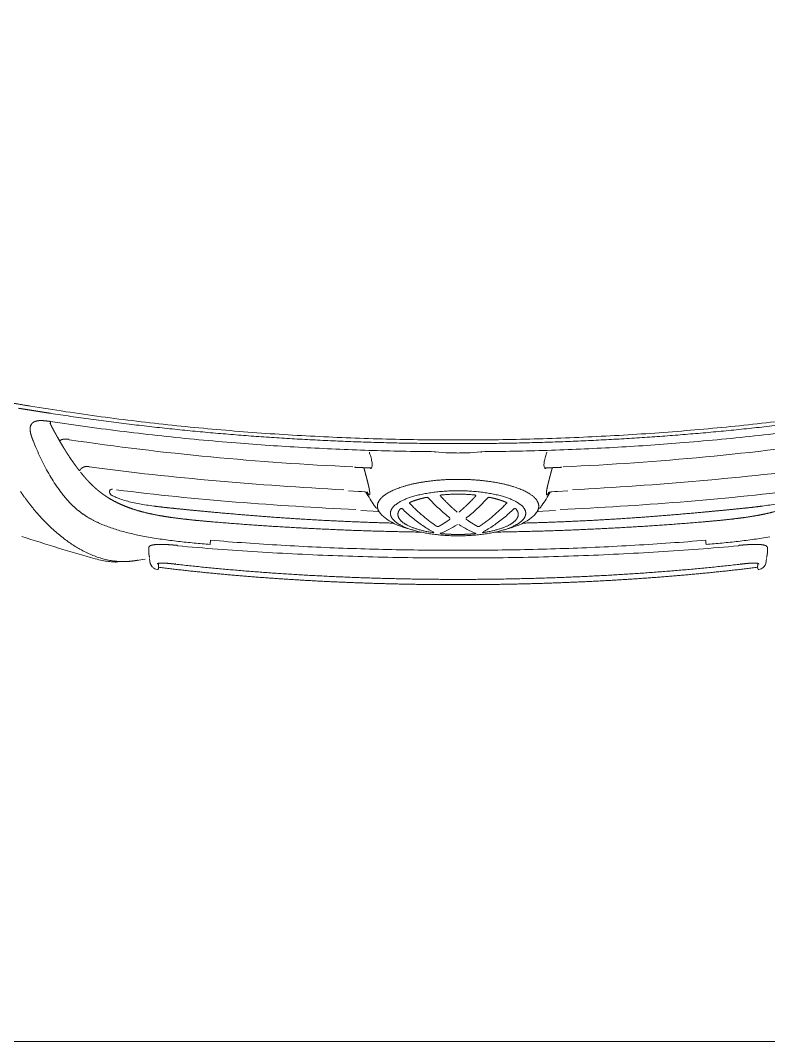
# Model space of a CAD drawing. Extents: x -2012 to 34975, y -1043 to 8321.
# Drawn here: x 32656.5 to 32721.6, y 1407 to 1495.9 of the extents above; entities that cross this region are included whole.
import ezdxf
from ezdxf.xclip import XClip

# ---------------------------------------------------------------- set-up
doc = ezdxf.new("R2010")
doc.units = 0
doc.header["$LTSCALE"] = 25
doc.header["$XCLIPFRAME"] = 0
doc.header["$PDMODE"] = 1
doc.layers.get('0').update_dxf_attribs({"color": 9, "lineweight": 9})
doc.layers.add('04', color=9, linetype='Continuous', lineweight=9)
doc.layers.add('06D', color=9, linetype='Continuous', lineweight=9)

# ---------------------------------------------------------------- blocks, each defined once
blk = doc.blocks.new('p-araba-polo')
at = {"extrusion": (0, 0, -1)}
for p, q in [((0.01422, 0.26091), (0.01391, 0.26097)), ((0.01508, 0.26079), (0.01402, 0.26094)), ((0.01503, 0.26079), (0.01425, 0.2609)), ((0.01831, 0.26121), (0.0184, 0.2612)), ((0.08109, 0.08663), (0.08157, 0.09555)), ((0.06387, 0.07388), (0.06438, 0.08476)), ((0.0636, 0.06899), (0.06387, 0.07386)), ((0.06854, 0.07272), (0.06886, 0.07295)), ((0.1157, 0.01978), (0.11462, 0.01066))]:
    blk.add_line(p, q, dxfattribs=at)
for p, q in [((0.1157, -0.01977), (0.11462, -0.01066)), ((0.0636, -0.06898), (0.06387, -0.07386)), ((0.06387, -0.07388), (0.06438, -0.08475)), ((0.06854, -0.07272), (0.06886, -0.07295)), ((0.08109, -0.08663), (0.08157, -0.09555)), ((0.01422, -0.2609), (0.01391, -0.26097)), ((0.01508, -0.26079), (0.01402, -0.26094)), ((0.01503, -0.26079), (0.01425, -0.2609)), ((0.01831, -0.26121), (0.0184, -0.2612)), ((0.02002, -0.30334), (0.02013, -0.30423))]:
    blk.add_line(p, q)
at = {"flags": 128}
for points in [[(0.08077, 0.08163), (0.08096, 0.08412), (0.08109, 0.08662)], [(0.08077, -0.08162), (0.08096, -0.08412), (0.08109, -0.08662)]]:
    blk.add_lwpolyline(points, dxfattribs=at)
for points, degree, knots in [([(0.15535, 0.37241), (0.15371, 0.36215), (0.15042, 0.34164), (0.14607, 0.31078), (0.14215, 0.27986), (0.13867, 0.24889), (0.13562, 0.21788), (0.133, 0.18682), (0.13079, 0.15573), (0.12899, 0.12462), (0.1276, 0.09348), (0.12662, 0.06233), (0.126, 0.03117), (0.12593, 0.01039), (0.12589, 0)], 3, [0, 0, 0, 0, 0.083333, 0.166666, 0.25, 0.333333, 0.416666, 0.5, 0.583333, 0.666666, 0.75, 0.833333, 0.916667, 1, 1, 1, 1]), ([(0.14194, 0.35489), (0.14038, 0.34415), (0.13726, 0.32267), (0.1331, 0.29037), (0.12936, 0.25802), (0.12604, 0.22562), (0.12422, 0.20399), (0.12331, 0.19317)], 3, [0, 0, 0, 0, 0.2, 0.4, 0.6, 0.8, 1, 1, 1, 1]), ([(0.06837, 0.265), (0.06866, 0.26712), (0.06923, 0.27135), (0.07026, 0.27751), (0.07147, 0.28345), (0.07291, 0.28912), (0.07443, 0.29383), (0.07594, 0.29774), (0.07691, 0.29983), (0.07741, 0.30088)], 3, [0, 0, 0, 0, 0.158147, 0.316114, 0.473938, 0.631662, 0.789307, 0.893445, 1, 1, 1, 1]), ([(0.01309, 0.2618), (0.0133, 0.26283), (0.01419, 0.26501), (0.01736, 0.26792), (0.01902, 0.26832), (0.02261, 0.26858)], 3, [0, 0, 0, 0, 0.07302, 0.262364, 1, 1, 1, 1]), ([(0.01999, 0.26657), (0.01999, 0.26657), (0.01999, 0.26657), (0.01999, 0.26657), (0.01999, 0.26657), (0.01999, 0.26657), (0.01999, 0.26657), (0.01999, 0.26657), (0.01999, 0.26657), (0.01999, 0.26657), (0.01999, 0.26657)], 5, [0, 0, 0, 0, 0, 0, 1, 1, 1, 1, 1, 1, 1, 1, 1, 1, 1]), ([(0.01999, 0.26657), (0.01999, 0.26657), (0.01999, 0.26657), (0.01999, 0.26657), (0.01999, 0.26657), (0.01999, 0.26657), (0.01999, 0.26657), (0.01999, 0.26657), (0.01999, 0.26657), (0.01999, 0.26657), (0.01999, 0.26657)], 5, [0, 0, 0, 0, 0, 0, 1, 1, 1, 1, 1, 1, 1, 1, 1, 1, 1]), ([(0.0239, 0.26865), (0.02396, 0.26867), (0.02449, 0.26882), (0.02513, 0.26895), (0.0257, 0.26906)], 3, [0, 0, 0, 0, 0.111026, 1, 1, 1, 1]), ([(0.02465, 0.26849), (0.02465, 0.26849), (0.02465, 0.26849), (0.02465, 0.26849), (0.02465, 0.26849), (0.02465, 0.26849), (0.02465, 0.26849)], 3, [0, 0, 0, 0, 1, 1, 1, 1, 1, 1, 1]), ([(0.03194, 0.26932), (0.03225, 0.26933), (0.03288, 0.26935), (0.03347, 0.26862), (0.03376, 0.26826)], 3, [0, 0, 0, 0, 0.496902, 1, 1, 1, 1]), ([(0.03376, 0.26826), (0.03391, 0.26794), (0.03421, 0.26731), (0.03457, 0.2658), (0.03484, 0.26392), (0.03493, 0.2624), (0.03497, 0.26164)], 3, [0, 0, 0, 0, 0.249651, 0.50002, 0.750356, 1, 1, 1, 1]), ([(0.03499, 0.21596), (0.03539, 0.22059), (0.03619, 0.22988), (0.03764, 0.24381), (0.03936, 0.25775), (0.04088, 0.26679), (0.04165, 0.27132)], 3, [0, 0, 0, 0, 0.247766, 0.497058, 0.747807, 1, 1, 1, 1]), ([(0.01398, 0.26096), (0.01399, 0.26095), (0.014, 0.26095), (0.01401, 0.26095), (0.01402, 0.26094)], 2, [0, 0, 0, 0.5, 0.5, 1, 1, 1]), ([(0.03497, 0.26164), (0.03499, 0.26094), (0.03504, 0.25955), (0.03502, 0.25729), (0.03495, 0.25499), (0.03487, 0.25343), (0.03483, 0.25265)], 3, [0, 0, 0, 0, 0.251327, 0.501735, 0.751271, 1, 1, 1, 1]), ([(0.02319, 0), (0.02323, 0.01165), (0.02332, 0.03494), (0.02397, 0.06987), (0.02503, 0.10479), (0.02653, 0.1397), (0.02847, 0.17458), (0.03081, 0.20944), (0.03275, 0.23265), (0.03372, 0.24425)], 3, [0, 0, 0, 0, 0.142868, 0.285725, 0.428582, 0.571438, 0.714291, 0.857142, 1, 1, 1, 1]), ([(0.03859, 0.21554), (0.03779, 0.20529), (0.03618, 0.1848), (0.03423, 0.15403), (0.03262, 0.12325), (0.03139, 0.09244), (0.03052, 0.06163), (0.02999, 0.03082), (0.02993, 0.01027), (0.0299, 0)], 3, [0, 0, 0, 0, 0.14291, 0.285803, 0.428665, 0.571538, 0.714372, 0.857182, 1, 1, 1, 1]), ([(0.12331, 0.19317), (0.12257, 0.18356), (0.1211, 0.16432), (0.11934, 0.13544), (0.11789, 0.10655), (0.11681, 0.07763), (0.11603, 0.04871), (0.11581, 0.02942), (0.1157, 0.01978)], 3, [0, 0, 0, 0, 0.166667, 0.333329, 0.499994, 0.666662, 0.833329, 1, 1, 1, 1]), ([(0.08058, 0.08018), (0.07851, 0.07902), (0.07436, 0.07671), (0.0707, 0.07421), (0.06887, 0.07296)], 3, [0, 0, 0, 0, 0.497743, 1, 1, 1, 1]), ([(0.08063, 0.07935), (0.08057, 0.07931), (0.08015, 0.07902), (0.07942, 0.07822), (0.08107, 0.08062), (0.08077, 0.08163)], 3, [0, 0, 0, 0, 0.049965, 0.344308, 1, 1, 1, 1]), ([(0.10149, 0.07539), (0.10181, 0.07523), (0.10246, 0.07491), (0.10383, 0.07473), (0.10544, 0.07479), (0.10723, 0.07505), (0.10848, 0.07533), (0.10911, 0.07548)], 3, [0, 0, 0, 0, 0.19954, 0.398751, 0.598409, 0.798825, 1, 1, 1, 1]), ([(0.10911, 0.07548), (0.10986, 0.07566), (0.11136, 0.07604), (0.11341, 0.07666), (0.11472, 0.07708), (0.11525, 0.07726)], 3, [0, 0, 0, 0, 0.371057, 0.742346, 1, 1, 1, 1]), ([(0.048, 0.04095), (0.05018, 0.04959), (0.05426, 0.05961), (0.05988, 0.06592), (0.06207, 0.06774)], 3, [0, 0, 0, 0, 0.724927, 1, 1, 1, 1]), ([(0.04593, 0.02173), (0.04675, 0.02323), (0.04839, 0.02623), (0.05128, 0.03074), (0.05448, 0.03526), (0.05803, 0.03978), (0.06189, 0.04429), (0.06473, 0.04729), (0.06616, 0.04879)], 3, [0, 0, 0, 0, 0.16668, 0.33334, 0.5, 0.66666, 0.83332, 1, 1, 1, 1]), ([(0.06616, 0.04935), (0.06615, 0.04925), (0.06612, 0.04905), (0.06604, 0.04878), (0.06594, 0.04855), (0.06586, 0.04845), (0.06582, 0.04841)], 3, [0, 0, 0, 0, 0.249941, 0.499809, 0.750049, 1, 1, 1, 1]), ([(0.0508, 0.01862), (0.05147, 0.01961), (0.0528, 0.02159), (0.0557, 0.02556), (0.05967, 0.03052), (0.06413, 0.03548), (0.06796, 0.03943), (0.06999, 0.0414), (0.07101, 0.04238)], 3, [0, 0, 0, 0, 0.125004, 0.250006, 0.499999, 0.749992, 0.874995, 1, 1, 1, 1]), ([(0.07101, 0.04238), (0.07105, 0.04241), (0.07112, 0.04247), (0.07123, 0.04248), (0.07133, 0.04241), (0.07139, 0.04232), (0.07141, 0.04227)], 3, [0, 0, 0, 0, 0.250044, 0.499974, 0.749882, 1, 1, 1, 1]), ([(0.07595, 0.02748), (0.07597, 0.02735), (0.076, 0.02709), (0.07595, 0.02665), (0.07583, 0.02626), (0.07571, 0.02611), (0.07565, 0.02604)], 3, [0, 0, 0, 0, 0.250006, 0.500022, 0.750005, 1, 1, 1, 1]), ([(0.04536, 0.02149), (0.04535, 0.02157), (0.04533, 0.02174), (0.04533, 0.02205), (0.04535, 0.02238), (0.04537, 0.02258), (0.04539, 0.02268)], 3, [0, 0, 0, 0, 0.252843, 0.501765, 0.750957, 1, 1, 1, 1]), ([(0.04557, 0.02131), (0.04555, 0.02128), (0.0455, 0.02121), (0.04544, 0.02122), (0.04539, 0.02131), (0.04537, 0.02143), (0.04536, 0.02149)], 3, [0, 0, 0, 0, 0.250438, 0.501916, 0.753209, 1, 1, 1, 1]), ([(0.07565, 0.02604), (0.07398, 0.02447), (0.07064, 0.02134), (0.06608, 0.01661), (0.06182, 0.01188), (0.05929, 0.00872), (0.05803, 0.00713)], 3, [0, 0, 0, 0, 0.25, 0.5, 0.750001, 1, 1, 1, 1]), ([(0.08008, 0.02338), (0.08008, 0.02338), (0.08008, 0.02338), (0.08008, 0.02338), (0.08008, 0.02338), (0.08008, 0.02338), (0.08008, 0.02338)], 3, [0, 0, 0, 0, 1, 1, 1, 1, 1, 1, 1]), ([(0.08008, 0.02338), (0.08008, 0.02338), (0.08008, 0.02338), (0.08008, 0.02338), (0.08008, 0.02338), (0.08008, 0.02338), (0.08008, 0.02338)], 3, [0, 0, 0, 0, 1, 1, 1, 1, 1, 1, 1]), ([(0.08022, 0.02243), (0.08022, 0.02243), (0.08022, 0.02243), (0.08022, 0.02243), (0.08022, 0.02243), (0.08022, 0.02243), (0.08022, 0.02243)], 3, [0, 0, 0, 0, 1, 1, 1, 1, 1, 1, 1]), ([(0.08034, 0.02153), (0.08034, 0.02153), (0.08034, 0.02153), (0.08034, 0.02153), (0.08034, 0.02153), (0.08034, 0.02153), (0.08034, 0.02153)], 3, [0, 0, 0, 0, 1, 1, 1, 1, 1, 1, 1]), ([(0.08034, 0.02153), (0.08034, 0.02153), (0.08034, 0.02153), (0.08034, 0.02153), (0.08034, 0.02153), (0.08034, 0.02153), (0.08034, 0.02153)], 3, [0, 0, 0, 0, 1, 1, 1, 1, 1, 1, 1]), ([(0.04437, 0.01477), (0.04439, 0.0149), (0.04442, 0.01517), (0.0445, 0.01543), (0.04459, 0.01554), (0.04464, 0.01545), (0.04467, 0.01541)], 3, [0, 0, 0, 0, 0.250017, 0.50001, 0.749992, 1, 1, 1, 1]), ([(0.07806, 0.01461), (0.07801, 0.01474), (0.07791, 0.01501), (0.07775, 0.01496), (0.07768, 0.01494)], 3, [0, 0, 0, 0, 0.500677, 1, 1, 1, 1]), ([(0.07876, 0), (0.07875, 0.00123), (0.07874, 0.0037), (0.0786, 0.00739), (0.07838, 0.01104), (0.07817, 0.01342), (0.07806, 0.01461)], 3, [0, 0, 0, 0, 0.25, 0.5, 0.75, 1, 1, 1, 1]), ([(0.11455, 0), (0.11456, 0.00178), (0.11456, 0.00534), (0.1146, 0.00889), (0.11462, 0.01066)], 3, [0, 0, 0, 0, 0.5, 1, 1, 1, 1]), ([(0.02319, 0), (0.02323, -0.01165), (0.02332, -0.03494), (0.02397, -0.06987), (0.02503, -0.10479), (0.02653, -0.1397), (0.02847, -0.17458), (0.03081, -0.20944), (0.03275, -0.23265), (0.03372, -0.24425)], 3, [0, 0, 0, 0, 0.142868, 0.285725, 0.428582, 0.571438, 0.714291, 0.857142, 1, 1, 1, 1]), ([(0.03859, -0.21554), (0.03779, -0.20529), (0.03618, -0.1848), (0.03423, -0.15403), (0.03262, -0.12324), (0.03139, -0.09244), (0.03052, -0.06163), (0.02999, -0.03082), (0.02993, -0.01027), (0.0299, 0)], 3, [0, 0, 0, 0, 0.14291, 0.285803, 0.428665, 0.571538, 0.714372, 0.857182, 1, 1, 1, 1]), ([(0.05847, 0.00759), (0.05844, 0.00759), (0.0584, 0.00759), (0.0584, 0.00761), (0.05841, 0.00762)], 3, [0, 0, 0, 0, 0.500023, 1, 1, 1, 1]), ([(0.07876, 0), (0.07875, -0.00123), (0.07874, -0.0037), (0.0786, -0.00739), (0.07838, -0.01104), (0.07817, -0.01342), (0.07806, -0.01461)], 3, [0, 0, 0, 0, 0.25, 0.5, 0.75, 1, 1, 1, 1]), ([(0.11455, 0), (0.11456, -0.00178), (0.11456, -0.00534), (0.1146, -0.00888), (0.11462, -0.01066)], 3, [0, 0, 0, 0, 0.5, 1, 1, 1, 1]), ([(0.15535, -0.37241), (0.15371, -0.36215), (0.15042, -0.34164), (0.14607, -0.31078), (0.14215, -0.27986), (0.13867, -0.24889), (0.13562, -0.21788), (0.133, -0.18682), (0.13079, -0.15573), (0.12899, -0.12462), (0.1276, -0.09348), (0.12662, -0.06233), (0.126, -0.03117), (0.12593, -0.01039), (0.12589, 0)], 3, [0, 0, 0, 0, 0.083333, 0.166666, 0.25, 0.333333, 0.416666, 0.5, 0.583333, 0.666666, 0.75, 0.833333, 0.916667, 1, 1, 1, 1]), ([(0.07565, -0.02604), (0.07398, -0.02447), (0.07064, -0.02134), (0.06608, -0.01661), (0.06182, -0.01188), (0.05929, -0.00871), (0.05803, -0.00713)], 3, [0, 0, 0, 0, 0.25, 0.5, 0.750001, 1, 1, 1, 1]), ([(0.05847, -0.00759), (0.05844, -0.00759), (0.0584, -0.00758), (0.0584, -0.00761), (0.05841, -0.00762)], 3, [0, 0, 0, 0, 0.500023, 1, 1, 1, 1]), ([(0.04437, -0.01477), (0.04439, -0.0149), (0.04442, -0.01517), (0.0445, -0.01543), (0.04459, -0.01554), (0.04464, -0.01545), (0.04467, -0.01541)], 3, [0, 0, 0, 0, 0.250017, 0.50001, 0.749992, 1, 1, 1, 1]), ([(0.07806, -0.01461), (0.07801, -0.01474), (0.07791, -0.01501), (0.07775, -0.01496), (0.07768, -0.01494)], 3, [0, 0, 0, 0, 0.500677, 1, 1, 1, 1]), ([(0.04536, -0.02149), (0.04535, -0.02157), (0.04533, -0.02174), (0.04533, -0.02205), (0.04535, -0.02238), (0.04537, -0.02258), (0.04539, -0.02268)], 3, [0, 0, 0, 0, 0.252843, 0.501765, 0.750957, 1, 1, 1, 1]), ([(0.04557, -0.02131), (0.04555, -0.02128), (0.0455, -0.02121), (0.04544, -0.02122), (0.04539, -0.02131), (0.04537, -0.02143), (0.04536, -0.02149)], 3, [0, 0, 0, 0, 0.250438, 0.501916, 0.753209, 1, 1, 1, 1]), ([(0.04593, -0.02173), (0.04675, -0.02323), (0.04839, -0.02623), (0.05128, -0.03074), (0.05448, -0.03526), (0.05803, -0.03978), (0.06189, -0.04429), (0.06473, -0.04729), (0.06616, -0.04879)], 3, [0, 0, 0, 0, 0.16668, 0.33334, 0.5, 0.66666, 0.83332, 1, 1, 1, 1]), ([(0.0508, -0.01862), (0.05147, -0.01961), (0.0528, -0.02159), (0.0557, -0.02556), (0.05967, -0.03052), (0.06413, -0.03547), (0.06796, -0.03943), (0.06999, -0.0414), (0.07101, -0.04238)], 3, [0, 0, 0, 0, 0.125004, 0.250006, 0.499999, 0.749992, 0.874995, 1, 1, 1, 1]), ([(0.07595, -0.02748), (0.07597, -0.02735), (0.076, -0.02709), (0.07595, -0.02665), (0.07583, -0.02626), (0.07571, -0.02611), (0.07565, -0.02604)], 3, [0, 0, 0, 0, 0.250006, 0.500022, 0.750005, 1, 1, 1, 1]), ([(0.08008, -0.02337), (0.08008, -0.02337), (0.08008, -0.02337), (0.08008, -0.02337), (0.08008, -0.02337), (0.08008, -0.02337), (0.08008, -0.02337)], 3, [0, 0, 0, 0, 1, 1, 1, 1, 1, 1, 1]), ([(0.08008, -0.02338), (0.08008, -0.02338), (0.08008, -0.02338), (0.08008, -0.02338), (0.08008, -0.02338), (0.08008, -0.02338), (0.08008, -0.02338)], 3, [0, 0, 0, 0, 1, 1, 1, 1, 1, 1, 1]), ([(0.08022, -0.02243), (0.08022, -0.02243), (0.08022, -0.02243), (0.08022, -0.02243), (0.08022, -0.02243), (0.08022, -0.02243), (0.08022, -0.02243)], 3, [0, 0, 0, 0, 1, 1, 1, 1, 1, 1, 1]), ([(0.08034, -0.02153), (0.08034, -0.02153), (0.08034, -0.02153), (0.08034, -0.02153), (0.08034, -0.02153), (0.08034, -0.02153), (0.08034, -0.02153)], 3, [0, 0, 0, 0, 1, 1, 1, 1, 1, 1, 1]), ([(0.08034, -0.02153), (0.08034, -0.02153), (0.08034, -0.02153), (0.08034, -0.02153), (0.08034, -0.02153), (0.08034, -0.02153), (0.08034, -0.02153)], 3, [0, 0, 0, 0, 1, 1, 1, 1, 1, 1, 1]), ([(0.12331, -0.19317), (0.12257, -0.18355), (0.1211, -0.16432), (0.11934, -0.13544), (0.11789, -0.10654), (0.11681, -0.07763), (0.11603, -0.04871), (0.11581, -0.02942), (0.1157, -0.01977)], 3, [0, 0, 0, 0, 0.166667, 0.333329, 0.499994, 0.666662, 0.833329, 1, 1, 1, 1]), ([(0.048, -0.04094), (0.05018, -0.04959), (0.05426, -0.05961), (0.05988, -0.06592), (0.06207, -0.06774)], 3, [0, 0, 0, 0, 0.724927, 1, 1, 1, 1]), ([(0.07101, -0.04238), (0.07105, -0.04241), (0.07112, -0.04247), (0.07123, -0.04247), (0.07133, -0.04241), (0.07139, -0.04232), (0.07141, -0.04227)], 3, [0, 0, 0, 0, 0.250044, 0.499974, 0.749882, 1, 1, 1, 1]), ([(0.06616, -0.04935), (0.06615, -0.04925), (0.06612, -0.04905), (0.06604, -0.04878), (0.06594, -0.04855), (0.06586, -0.04845), (0.06582, -0.0484)], 3, [0, 0, 0, 0, 0.249941, 0.499809, 0.750049, 1, 1, 1, 1]), ([(0.08058, -0.08018), (0.07851, -0.07902), (0.07436, -0.0767), (0.0707, -0.07421), (0.06887, -0.07296)], 3, [0, 0, 0, 0, 0.497743, 1, 1, 1, 1]), ([(0.08063, -0.07935), (0.08057, -0.07931), (0.08015, -0.07902), (0.07942, -0.07822), (0.08107, -0.08062), (0.08077, -0.08162)], 3, [0, 0, 0, 0, 0.049965, 0.344308, 1, 1, 1, 1]), ([(0.10149, -0.07539), (0.10181, -0.07523), (0.10246, -0.07491), (0.10383, -0.07473), (0.10544, -0.07479), (0.10723, -0.07505), (0.10848, -0.07533), (0.10911, -0.07547)], 3, [0, 0, 0, 0, 0.19954, 0.398751, 0.598409, 0.798825, 1, 1, 1, 1]), ([(0.10911, -0.07547), (0.10986, -0.07566), (0.11136, -0.07604), (0.11341, -0.07666), (0.11472, -0.07708), (0.11525, -0.07726)], 3, [0, 0, 0, 0, 0.371057, 0.742346, 1, 1, 1, 1]), ([(0.14194, -0.35489), (0.14038, -0.34415), (0.13726, -0.32267), (0.1331, -0.29037), (0.12936, -0.25802), (0.12604, -0.22562), (0.12422, -0.20399), (0.12331, -0.19317)], 3, [0, 0, 0, 0, 0.2, 0.4, 0.6, 0.8, 1, 1, 1, 1]), ([(0.03499, -0.21596), (0.03539, -0.22059), (0.03619, -0.22988), (0.03764, -0.24381), (0.03936, -0.25775), (0.04088, -0.26679), (0.04165, -0.27132)], 3, [0, 0, 0, 0, 0.247766, 0.497058, 0.747807, 1, 1, 1, 1]), ([(0.03497, -0.26164), (0.03499, -0.26094), (0.03504, -0.25954), (0.03502, -0.25729), (0.03495, -0.25499), (0.03487, -0.25343), (0.03483, -0.25265)], 3, [0, 0, 0, 0, 0.251327, 0.501735, 0.751271, 1, 1, 1, 1]), ([(0.01309, -0.2618), (0.0133, -0.26283), (0.01419, -0.26501), (0.01736, -0.26792), (0.01902, -0.26832), (0.02261, -0.26858)], 3, [0, 0, 0, 0, 0.07302, 0.262364, 1, 1, 1, 1]), ([(0.01398, -0.26095), (0.01399, -0.26095), (0.014, -0.26095), (0.01401, -0.26095), (0.01402, -0.26094)], 2, [0, 0, 0, 0.5, 0.5, 1, 1, 1]), ([(0.03376, -0.26826), (0.03391, -0.26794), (0.03421, -0.26731), (0.03457, -0.2658), (0.03484, -0.26392), (0.03493, -0.2624), (0.03497, -0.26164)], 3, [0, 0, 0, 0, 0.249651, 0.50002, 0.750356, 1, 1, 1, 1]), ([(0.06837, -0.265), (0.06866, -0.26712), (0.06923, -0.27135), (0.07026, -0.27751), (0.07147, -0.28345), (0.07291, -0.28911), (0.07443, -0.29383), (0.07594, -0.29774), (0.07691, -0.29982), (0.07741, -0.30088)], 3, [0, 0, 0, 0, 0.158147, 0.316114, 0.473938, 0.631662, 0.789307, 0.893445, 1, 1, 1, 1]), ([(0.01999, -0.26657), (0.01999, -0.26657), (0.01999, -0.26657), (0.01999, -0.26657), (0.01999, -0.26657), (0.01999, -0.26657), (0.01999, -0.26657), (0.01999, -0.26657), (0.01999, -0.26657), (0.01999, -0.26657), (0.01999, -0.26657)], 5, [0, 0, 0, 0, 0, 0, 1, 1, 1, 1, 1, 1, 1, 1, 1, 1, 1]), ([(0.01999, -0.26657), (0.01999, -0.26657), (0.01999, -0.26657), (0.01999, -0.26657), (0.01999, -0.26657), (0.01999, -0.26657), (0.01999, -0.26657), (0.01999, -0.26657), (0.01999, -0.26657), (0.01999, -0.26657), (0.01999, -0.26657)], 5, [0, 0, 0, 0, 0, 0, 1, 1, 1, 1, 1, 1, 1, 1, 1, 1, 1]), ([(0.0239, -0.26865), (0.02396, -0.26867), (0.02449, -0.26882), (0.02513, -0.26895), (0.0257, -0.26906)], 3, [0, 0, 0, 0, 0.111026, 1, 1, 1, 1]), ([(0.02465, -0.26849), (0.02465, -0.26849), (0.02465, -0.26849), (0.02465, -0.26849), (0.02465, -0.26849), (0.02465, -0.26849), (0.02465, -0.26849)], 3, [0, 0, 0, 0, 1, 1, 1, 1, 1, 1, 1]), ([(0.03194, -0.26932), (0.03225, -0.26933), (0.03288, -0.26935), (0.03347, -0.26862), (0.03376, -0.26826)], 3, [0, 0, 0, 0, 0.496902, 1, 1, 1, 1]), ([(0.04165, -0.27132), (0.04203, -0.27334), (0.04278, -0.27737), (0.04406, -0.28325), (0.04544, -0.28896), (0.04694, -0.29445), (0.04857, -0.29971), (0.0503, -0.30474), (0.05156, -0.30787), (0.05219, -0.30944)], 3, [0, 0, 0, 0, 0.14299, 0.285846, 0.42866, 0.571442, 0.714235, 0.857051, 1, 1, 1, 1]), ([(0.02048, -0.29888), (0.02041, -0.29825), (0.02028, -0.29696), (0.02021, -0.29567), (0.02017, -0.29502)], 3, [0, 0, 0, 0, 0.490502, 1, 1, 1, 1]), ([(0.03087, -0.32921), (0.02996, -0.32752), (0.02813, -0.32416), (0.02588, -0.31916), (0.02397, -0.3142), (0.02245, -0.3093), (0.02127, -0.30444), (0.0208, -0.30124), (0.02057, -0.29965)], 3, [0, 0, 0, 0, 0.166666, 0.333333, 0.5, 0.666667, 0.833333, 1, 1, 1, 1]), ([(0.08213, -0.30309), (0.08231, -0.30294), (0.08266, -0.30264), (0.08298, -0.30186), (0.08305, -0.30126), (0.08309, -0.30097)], 3, [0, 0, 0, 0, 0.331791, 0.664325, 1, 1, 1, 1]), ([(0.07829, -0.30231), (0.07842, -0.30245), (0.07868, -0.30272), (0.07901, -0.30293), (0.07917, -0.30303)], 3, [0, 0, 0, 0, 0.498736, 1, 1, 1, 1]), ([(0.07917, -0.30303), (0.0795, -0.30317), (0.08014, -0.30346), (0.08126, -0.30351), (0.08184, -0.30323), (0.08213, -0.30309)], 3, [0, 0, 0, 0, 0.334219, 0.667128, 1, 1, 1, 1]), ([(0.05406, -0.35898), (0.05263, -0.35753), (0.04977, -0.35464), (0.04589, -0.35034), (0.0423, -0.34605), (0.03901, -0.3418), (0.03602, -0.33757), (0.03327, -0.33337), (0.03167, -0.33059), (0.03087, -0.32921)], 3, [0, 0, 0, 0, 0.142856, 0.285712, 0.428569, 0.571427, 0.714284, 0.857142, 1, 1, 1, 1]), ([(0.0785, -0.34425), (0.08038, -0.34568), (0.08415, -0.34852), (0.09024, -0.35258), (0.09664, -0.35644), (0.10334, -0.3601), (0.11033, -0.36355), (0.11757, -0.36683), (0.12258, -0.36889), (0.12509, -0.36991)], 3, [0, 0, 0, 0, 0.142744, 0.285902, 0.429075, 0.572117, 0.714996, 0.857678, 1, 1, 1, 1]), ([(0.12523, -0.34664), (0.1257, -0.34703), (0.12663, -0.34782), (0.12772, -0.34846), (0.12827, -0.34879)], 3, [0, 0, 0, 0, 0.497077, 1, 1, 1, 1]), ([(0.14187, -0.35443), (0.14187, -0.35443), (0.14187, -0.35443), (0.14187, -0.35443), (0.14187, -0.35443), (0.14187, -0.35443), (0.14187, -0.35443), (0.14187, -0.35443), (0.14187, -0.35443), (0.14187, -0.35443), (0.14187, -0.35443)], 5, [0, 0, 0, 0, 0, 0, 1, 1, 1, 1, 1, 1.000001, 1.000001, 1.000001, 1.000001, 1.000001, 1.000001]), ([(0.14187, -0.35443), (0.14187, -0.35443), (0.14187, -0.35443), (0.14187, -0.35443), (0.14187, -0.35443), (0.14187, -0.35443), (0.14187, -0.35443), (0.14187, -0.35443), (0.14187, -0.35443), (0.14187, -0.35443), (0.14187, -0.35443)], 5, [0, 0, 0, 0, 0, 0, 1, 1, 1, 1, 1, 1.000001, 1.000001, 1.000001, 1.000001, 1.000001, 1.000001]), ([(0.15164, -0.37105), (0.15194, -0.37296), (0.15256, -0.37679), (0.15315, -0.38062), (0.15345, -0.38254)], 3, [0, 0, 0, 0, 0.500002, 1, 1, 1, 1])]:
    blk.add_open_spline(points, degree=degree, knots=knots)
for points, degree in [([(0.12271, 0), (0.12272, 0.07123), (0.12528, 0.14246), (0.13042, 0.21356), (0.13824, 0.28443), (0.14908, 0.35484)], 5), ([(0.1025, 0.09158), (0.10631, 0.1742), (0.11391, 0.25667), (0.12608, 0.33849)], 3), ([(0.08248, 0.09953), (0.08654, 0.17365), (0.09271, 0.24768), (0.10242, 0.32128)], 3), ([(0.06152, 0.26706), (0.06286, 0.27335), (0.06438, 0.27928), (0.06609, 0.28483), (0.06802, 0.29006), (0.07015, 0.2949), (0.07251, 0.29945), (0.07506, 0.30366)], 7), ([(0.06529, 0.08893), (0.0687, 0.15862), (0.07363, 0.22829), (0.08254, 0.2975)], 3), ([(0.0257, 0.26906), (0.02524, 0.26899), (0.02481, 0.2689), (0.02441, 0.2688), (0.02404, 0.2687), (0.02371, 0.26858)], 5), ([(0.0257, 0.26906), (0.02667, 0.26922), (0.02778, 0.26932), (0.02902, 0.26938), (0.03041, 0.26936), (0.03194, 0.26932)], 5), ([(0.03376, 0.26826), (0.03342, 0.26886), (0.03305, 0.26918), (0.03268, 0.2693), (0.0323, 0.26931), (0.03194, 0.26932)], 5), ([(0.03497, 0.26164), (0.03489, 0.26351), (0.03473, 0.2652), (0.03447, 0.26662), (0.03413, 0.2676), (0.03376, 0.26826)], 5), ([(0.05472, 0.21463), (0.05545, 0.223), (0.05619, 0.23116), (0.057, 0.23901), (0.05791, 0.2466), (0.05894, 0.25376), (0.06014, 0.26062), (0.06152, 0.26706)], 7), ([(0.01508, 0.26079), (0.0105, 0.2237), (0.00687, 0.18651), (0.00409, 0.14926), (0.00205, 0.11197), (0.00069, 0.07466), (0, 0.03733), (0, 0)], 7), ([(0.01353, 0.26112), (0.01334, 0.26118), (0.01317, 0.26128), (0.01309, 0.26179)], 3), ([(0.01382, 0.261), (0.01385, 0.26099), (0.01388, 0.26098), (0.01391, 0.26097), (0.01394, 0.26096), (0.01398, 0.26096)], 5), ([(0.01398, 0.26096), (0.01398, 0.26095), (0.01399, 0.26095), (0.01399, 0.26095), (0.014, 0.26095), (0.014, 0.26095), (0.01401, 0.26095), (0.01402, 0.26094)], 7), ([(0.01402, 0.26094), (0.01409, 0.26092), (0.01415, 0.2609), (0.01452, 0.26087)], 3), ([(0.01402, 0.26094), (0.01404, 0.26094), (0.01407, 0.26093), (0.01411, 0.26092), (0.01416, 0.26091), (0.01423, 0.2609), (0.01431, 0.26089), (0.01442, 0.26088)], 7), ([(0.01508, 0.26079), (0.01503, 0.26079), (0.01502, 0.26079), (0.01503, 0.26079), (0.01505, 0.26079), (0.01508, 0.26079)], 5), ([(0.01508, 0.26079), (0.01503, 0.26079), (0.01502, 0.26079), (0.01503, 0.26079), (0.01505, 0.26079), (0.01508, 0.26079)], 5), ([(0.01508, 0.26079), (0.01681, 0.26084), (0.01855, 0.26088)], 2), ([(0.01883, 0.25795), (0.01884, 0.2596), (0.01875, 0.26091), (0.01853, 0.2615), (0.01828, 0.26174), (0.01803, 0.26176), (0.01777, 0.26178)], 6), ([(0.01783, 0.24604), (0.01805, 0.24795), (0.01827, 0.24986), (0.01847, 0.25175), (0.01864, 0.25356), (0.01876, 0.25522), (0.01882, 0.2567), (0.01883, 0.25795)], 7), ([(0.01819, 0.26122), (0.01824, 0.26122), (0.0183, 0.26121), (0.01836, 0.2612), (0.01842, 0.26119)], 4), ([(0.01844, 0.26119), (0.0184, 0.2612), (0.01836, 0.26121), (0.01831, 0.26121), (0.01827, 0.26122), (0.01823, 0.26122), (0.01819, 0.26122)], 6), ([(0.03483, 0.25265), (0.03494, 0.25452), (0.03502, 0.25639), (0.03506, 0.25822), (0.03505, 0.26), (0.03497, 0.26164)], 5), ([(0.06311, 0.21382), (0.06401, 0.22347), (0.06489, 0.23274), (0.06574, 0.24156), (0.06657, 0.24988), (0.06741, 0.2577), (0.06837, 0.265)], 6), ([(0.03417, 0.24422), (0.03432, 0.24589), (0.03447, 0.24758), (0.03461, 0.24927), (0.03473, 0.25096), (0.03483, 0.25265)], 5), ([(0.00457, 0), (0.00457, 0.04924), (0.00586, 0.09856), (0.00836, 0.14784), (0.01224, 0.19704), (0.01783, 0.24604)], 5), ([(0.01783, 0.24604), (0.01779, 0.24605), (0.01798, 0.24602), (0.01826, 0.24599)], 3), ([(0.03372, 0.24425), (0.03385, 0.24424), (0.03396, 0.24423), (0.03408, 0.24422), (0.03414, 0.24422), (0.03417, 0.24422)], 5), ([(0.03417, 0.24422), (0.03414, 0.24422), (0.03408, 0.24422), (0.03396, 0.24423), (0.03385, 0.24424), (0.03372, 0.24425)], 5), ([(0.03859, 0.21554), (0.03749, 0.21565), (0.03639, 0.21576), (0.03565, 0.21585), (0.03532, 0.2159), (0.03499, 0.21596)], 5), ([(0.03859, 0.21554), (0.03749, 0.21565), (0.03639, 0.21576), (0.03565, 0.21585), (0.03532, 0.2159), (0.03499, 0.21596)], 5), ([(0.05472, 0.21463), (0.05276, 0.19201), (0.05109, 0.16934), (0.04966, 0.14664), (0.04846, 0.12392), (0.04745, 0.10118), (0.04665, 0.07843), (0.04607, 0.05568), (0.04574, 0.03293)], 8), ([(0.04574, 0.03293), (0.04607, 0.05568), (0.04665, 0.07843), (0.04745, 0.10118), (0.04846, 0.12392), (0.04966, 0.14664), (0.05109, 0.16934), (0.05276, 0.19201), (0.05472, 0.21463)], 8), ([(0.06311, 0.21382), (0.0613, 0.19427), (0.05965, 0.17468), (0.05811, 0.15505), (0.05683, 0.13538), (0.0557, 0.11569), (0.05477, 0.09598), (0.05407, 0.07626), (0.05357, 0.05655)], 8), ([(0.05357, 0.05655), (0.05407, 0.07626), (0.05477, 0.09598), (0.0557, 0.11569), (0.05683, 0.13538), (0.05811, 0.15505), (0.05965, 0.17468), (0.0613, 0.19427), (0.06311, 0.21382)], 8), ([(0.10149, 0.07539), (0.10164, 0.07912), (0.1018, 0.08285), (0.10196, 0.08657), (0.10213, 0.0903)], 4), ([(0.08519, 0.07775), (0.0864, 0.07802), (0.08768, 0.07832), (0.089, 0.07864), (0.09037, 0.07899), (0.09178, 0.07936), (0.0932, 0.07973), (0.09465, 0.08012)], 7), ([(0.10138, 0.08192), (0.1004, 0.08166), (0.09943, 0.0814), (0.09846, 0.08114), (0.0975, 0.08088), (0.09655, 0.08063), (0.09559, 0.08037), (0.09465, 0.08012)], 7), ([(0.06887, 0.07296), (0.06796, 0.07229), (0.06705, 0.07162), (0.06618, 0.07095)], 3), ([(0.06885, 0.07294), (0.06885, 0.07295), (0.06886, 0.07295), (0.06887, 0.07296)], 3), ([(0.06885, 0.07294), (0.06885, 0.07295), (0.06886, 0.07295), (0.06887, 0.07296)], 3), ([(0.07865, 0.07694), (0.07826, 0.07699), (0.07796, 0.07707), (0.07788, 0.07726), (0.07808, 0.07756), (0.07853, 0.07796), (0.07918, 0.07844), (0.07998, 0.07897)], 7), ([(0.07865, 0.07694), (0.07826, 0.07699), (0.07796, 0.07707), (0.07788, 0.07726), (0.07808, 0.07756), (0.07853, 0.07796), (0.07918, 0.07844), (0.07998, 0.07897)], 7), ([(0.08519, 0.07775), (0.08397, 0.07749), (0.08282, 0.07726), (0.08176, 0.07708), (0.08079, 0.07694), (0.07993, 0.07687), (0.07921, 0.07686), (0.07865, 0.07694)], 7), ([(0.10149, 0.07539), (0.10134, 0.07549), (0.10119, 0.07559), (0.10109, 0.07573), (0.10106, 0.0759), (0.1011, 0.0761), (0.10121, 0.07633), (0.10138, 0.07656)], 7), ([(0.06162, 0.06735), (0.06757, 0.07265), (0.07406, 0.07241), (0.08041, 0.06604), (0.08585, 0.05387), (0.08973, 0.03731), (0.09163, 0.01856), (0.09163, 0)], 7), ([(0.0636, 0.06896), (0.06362, 0.0691), (0.06365, 0.06925), (0.0637, 0.06941), (0.06376, 0.06958), (0.06384, 0.06976), (0.06393, 0.06994), (0.06402, 0.07013)], 7), ([(0.04249, 0), (0.04249, 0.01509), (0.04403, 0.03018), (0.04712, 0.04349), (0.05145, 0.05322), (0.05641, 0.05836), (0.06143, 0.05887)], 6), ([(0.06143, 0.05887), (0.06667, 0.05941), (0.07196, 0.05488), (0.07664, 0.04523), (0.08001, 0.03151), (0.08169, 0.01575), (0.08169, 0)], 6), ([(0.06601, 0.05027), (0.06264, 0.05324), (0.05904, 0.05386), (0.05544, 0.05185), (0.05206, 0.04739), (0.04917, 0.04061), (0.0469, 0.03219), (0.04539, 0.02268)], 7), ([(0.06616, 0.04935), (0.06618, 0.04954), (0.06619, 0.04972), (0.06618, 0.04989), (0.06615, 0.05002), (0.06611, 0.05013), (0.06607, 0.05022), (0.06601, 0.05027)], 7), ([(0.07141, 0.04227), (0.07137, 0.04236), (0.07133, 0.04243), (0.07127, 0.04248), (0.0712, 0.0425), (0.07113, 0.04248), (0.07107, 0.04244), (0.07101, 0.04238)], 7), ([(0.07595, 0.02748), (0.07545, 0.02995), (0.07489, 0.03231), (0.07428, 0.03457), (0.07363, 0.0367), (0.07293, 0.0387), (0.07219, 0.04056), (0.07141, 0.04227)], 7), ([(0.04539, 0.02268), (0.04536, 0.02251), (0.04534, 0.02233), (0.04533, 0.02214), (0.04532, 0.02196), (0.04533, 0.02178), (0.04534, 0.02162), (0.04536, 0.0215)], 7), ([(0.04536, 0.0215), (0.04537, 0.02138), (0.0454, 0.02129), (0.04543, 0.02123), (0.04546, 0.0212), (0.0455, 0.0212), (0.04553, 0.02124), (0.04557, 0.02131)], 7), ([(0.0508, 0.01862), (0.05076, 0.01855), (0.05072, 0.01846), (0.05069, 0.01835), (0.05065, 0.01822), (0.05063, 0.01808), (0.05061, 0.01792), (0.0506, 0.01776)], 7), ([(0.11564, 0.01993), (0.11533, 0.01994), (0.11515, 0.01999), (0.11511, 0.02009), (0.11525, 0.02021), (0.11559, 0.02035)], 5), ([(0.11564, 0.01993), (0.11533, 0.01994), (0.11515, 0.01999), (0.11511, 0.02009), (0.11525, 0.02021), (0.11559, 0.02035)], 5), ([(0.11559, 0.02035), (0.11562, 0.02023), (0.11564, 0.02011), (0.11566, 0.01999), (0.11568, 0.01987), (0.1157, 0.01978)], 5), ([(0.04437, 0.01477), (0.04417, 0.01272), (0.044, 0.01064), (0.04387, 0.00853), (0.04377, 0.00641), (0.0437, 0.00428), (0.04367, 0.00214), (0.04367, 0)], 7), ([(0.04467, 0.01541), (0.04463, 0.01551), (0.04458, 0.01554), (0.04453, 0.01552), (0.04448, 0.01539), (0.04443, 0.01522), (0.0444, 0.01501), (0.04437, 0.01477)], 7), ([(0.05237, 0.00064), (0.04922, 0.00551), (0.04666, 0.01037), (0.04469, 0.01521)], 3), ([(0.0506, 0.01776), (0.05059, 0.01758), (0.05059, 0.0174), (0.0506, 0.01723), (0.05061, 0.01709), (0.05064, 0.01697), (0.05067, 0.01686), (0.05071, 0.01679)], 7), ([(0.05071, 0.01679), (0.05148, 0.01541), (0.05229, 0.01404), (0.05314, 0.01266), (0.05402, 0.01128), (0.05494, 0.0099), (0.05589, 0.00852), (0.05688, 0.00713)], 7), ([(0.07722, 0.01541), (0.07498, 0.01335), (0.07282, 0.01129), (0.07073, 0.00922), (0.06872, 0.00715), (0.06679, 0.00507), (0.06495, 0.00299), (0.06318, 0.00091)], 7), ([(0.07783, 0.01477), (0.07781, 0.01501), (0.07775, 0.01522), (0.07768, 0.01539), (0.07756, 0.01552), (0.07745, 0.01554), (0.07733, 0.01551), (0.07722, 0.01541)], 7), ([(0.07768, 0.01494), (0.07773, 0.01499), (0.0778, 0.01501), (0.07786, 0.01499), (0.07793, 0.01493), (0.07799, 0.01484), (0.07803, 0.01473), (0.07806, 0.01461)], 7), ([(0, 0), (-0.00005, 0), (-0.00006, 0), (-0.00005, 0), (-0.00003, 0), (0, 0)], 5), ([(0, 0), (-0.00005, 0), (-0.00006, 0), (-0.00005, 0), (-0.00003, 0), (0, 0)], 5), ([(0.01508, -0.26079), (0.0105, -0.2237), (0.00687, -0.18651), (0.00409, -0.14926), (0.00205, -0.11197), (0.00069, -0.07466), (0, -0.03733), (0, 0)], 7), ([(0.00457, 0), (0.00457, -0.04924), (0.00586, -0.09856), (0.00836, -0.14784), (0.01224, -0.19704), (0.01783, -0.24604)], 5), ([(0.04249, 0), (0.04249, -0.01509), (0.04403, -0.03018), (0.04712, -0.04349), (0.05145, -0.05321), (0.05641, -0.05836), (0.06143, -0.05887)], 6), ([(0.04437, -0.01477), (0.04417, -0.01272), (0.044, -0.01064), (0.04387, -0.00853), (0.04377, -0.00641), (0.0437, -0.00428), (0.04367, -0.00214), (0.04367, 0)], 7), ([(0.05749, 0.00712), (0.05724, 0.00709), (0.05697, 0.00701), (0.05688, 0.00713)], 3), ([(0.05688, 0.00713), (0.05697, 0.00701), (0.05724, 0.00709), (0.05749, 0.00712)], 3), ([(0.06143, -0.05887), (0.06667, -0.0594), (0.07196, -0.05488), (0.07664, -0.04523), (0.08001, -0.03151), (0.08169, -0.01575), (0.08169, 0)], 6), ([(0.06162, -0.06735), (0.06757, -0.07265), (0.07406, -0.07241), (0.08041, -0.06604), (0.08585, -0.05387), (0.08973, -0.03731), (0.09163, -0.01855), (0.09163, 0)], 7), ([(0.12271, 0), (0.12272, -0.07123), (0.12528, -0.14246), (0.13042, -0.21356), (0.13824, -0.28443), (0.14908, -0.35484)], 5), ([(0.05237, -0.00064), (0.04922, -0.0055), (0.04666, -0.01037), (0.04469, -0.01521)], 3), ([(0.05071, -0.01679), (0.05148, -0.01541), (0.05229, -0.01403), (0.05314, -0.01266), (0.05402, -0.01128), (0.05494, -0.00989), (0.05589, -0.00851), (0.05688, -0.00713)], 7), ([(0.05749, -0.00712), (0.05724, -0.00709), (0.05697, -0.00701), (0.05688, -0.00713)], 3), ([(0.05688, -0.00713), (0.05697, -0.00701), (0.05724, -0.00709), (0.05749, -0.00712)], 3), ([(0.07722, -0.01541), (0.07498, -0.01335), (0.07282, -0.01129), (0.07073, -0.00922), (0.06872, -0.00714), (0.06679, -0.00507), (0.06495, -0.00299), (0.06318, -0.00091)], 7), ([(0.04467, -0.01541), (0.04463, -0.01551), (0.04458, -0.01554), (0.04453, -0.01551), (0.04448, -0.01539), (0.04443, -0.01522), (0.0444, -0.01501), (0.04437, -0.01477)], 7), ([(0.0506, -0.01775), (0.05059, -0.01758), (0.05059, -0.0174), (0.0506, -0.01723), (0.05061, -0.01708), (0.05064, -0.01696), (0.05067, -0.01686), (0.05071, -0.01679)], 7), ([(0.0508, -0.01862), (0.05076, -0.01855), (0.05072, -0.01846), (0.05069, -0.01835), (0.05065, -0.01822), (0.05063, -0.01807), (0.05061, -0.01792), (0.0506, -0.01775)], 7), ([(0.07783, -0.01477), (0.07781, -0.01501), (0.07775, -0.01522), (0.07768, -0.01539), (0.07756, -0.01551), (0.07745, -0.01554), (0.07733, -0.01551), (0.07722, -0.01541)], 7), ([(0.07768, -0.01494), (0.07773, -0.01499), (0.0778, -0.01501), (0.07786, -0.01499), (0.07793, -0.01493), (0.07799, -0.01484), (0.07803, -0.01473), (0.07806, -0.01461)], 7), ([(0.04539, -0.02268), (0.04536, -0.02251), (0.04534, -0.02233), (0.04533, -0.02214), (0.04532, -0.02195), (0.04533, -0.02178), (0.04534, -0.02162), (0.04536, -0.02149)], 7), ([(0.04536, -0.02149), (0.04537, -0.02138), (0.0454, -0.02129), (0.04543, -0.02122), (0.04546, -0.0212), (0.0455, -0.0212), (0.04553, -0.02124), (0.04557, -0.02131)], 7), ([(0.06601, -0.05027), (0.06264, -0.05324), (0.05904, -0.05386), (0.05544, -0.05185), (0.05206, -0.04739), (0.04917, -0.04061), (0.0469, -0.03219), (0.04539, -0.02268)], 7), ([(0.11564, -0.01992), (0.11533, -0.01994), (0.11515, -0.01999), (0.11511, -0.02009), (0.11525, -0.02021), (0.11559, -0.02035)], 5), ([(0.11564, -0.01992), (0.11533, -0.01994), (0.11515, -0.01999), (0.11511, -0.02009), (0.11525, -0.02021), (0.11559, -0.02035)], 5), ([(0.11559, -0.02035), (0.11562, -0.02023), (0.11564, -0.02011), (0.11566, -0.01999), (0.11568, -0.01987), (0.1157, -0.01977)], 5), ([(0.05472, -0.21463), (0.05276, -0.19201), (0.05109, -0.16934), (0.04966, -0.14664), (0.04846, -0.12392), (0.04745, -0.10118), (0.04665, -0.07843), (0.04607, -0.05568), (0.04574, -0.03292)], 8), ([(0.04574, -0.03292), (0.04607, -0.05568), (0.04665, -0.07843), (0.04745, -0.10118), (0.04846, -0.12392), (0.04966, -0.14664), (0.05109, -0.16934), (0.05276, -0.19201), (0.05472, -0.21463)], 8), ([(0.07595, -0.02748), (0.07545, -0.02994), (0.07489, -0.03231), (0.07428, -0.03457), (0.07363, -0.0367), (0.07293, -0.0387), (0.07219, -0.04056), (0.07141, -0.04227)], 7), ([(0.07141, -0.04227), (0.07137, -0.04236), (0.07133, -0.04243), (0.07127, -0.04248), (0.0712, -0.0425), (0.07113, -0.04248), (0.07107, -0.04244), (0.07101, -0.04238)], 7), ([(0.06616, -0.04935), (0.06618, -0.04954), (0.06619, -0.04972), (0.06618, -0.04989), (0.06615, -0.05002), (0.06611, -0.05013), (0.06607, -0.05022), (0.06601, -0.05027)], 7), ([(0.06311, -0.21382), (0.0613, -0.19427), (0.05965, -0.17468), (0.05811, -0.15505), (0.05683, -0.13538), (0.0557, -0.11569), (0.05477, -0.09598), (0.05407, -0.07626), (0.05357, -0.05655)], 8), ([(0.05357, -0.05655), (0.05407, -0.07626), (0.05477, -0.09598), (0.0557, -0.11569), (0.05683, -0.13538), (0.05811, -0.15505), (0.05965, -0.17468), (0.0613, -0.19427), (0.06311, -0.21382)], 8), ([(0.0636, -0.06896), (0.06362, -0.06909), (0.06365, -0.06925), (0.0637, -0.06941), (0.06376, -0.06958), (0.06384, -0.06976), (0.06393, -0.06994), (0.06402, -0.07013)], 7), ([(0.06887, -0.07296), (0.06796, -0.07229), (0.06705, -0.07162), (0.06618, -0.07095)], 3), ([(0.06885, -0.07294), (0.06885, -0.07295), (0.06886, -0.07295), (0.06887, -0.07296)], 3), ([(0.06885, -0.07294), (0.06885, -0.07295), (0.06886, -0.07295), (0.06887, -0.07296)], 3), ([(0.07865, -0.07693), (0.07826, -0.07699), (0.07796, -0.07707), (0.07788, -0.07726), (0.07808, -0.07756), (0.07853, -0.07796), (0.07918, -0.07844), (0.07998, -0.07896)], 7), ([(0.07865, -0.07693), (0.07826, -0.07699), (0.07796, -0.07707), (0.07788, -0.07726), (0.07808, -0.07756), (0.07853, -0.07796), (0.07918, -0.07844), (0.07998, -0.07896)], 7), ([(0.08519, -0.07775), (0.08397, -0.07749), (0.08282, -0.07726), (0.08176, -0.07708), (0.08079, -0.07694), (0.07993, -0.07687), (0.07921, -0.07686), (0.07865, -0.07693)], 7), ([(0.08519, -0.07775), (0.0864, -0.07802), (0.08768, -0.07831), (0.089, -0.07864), (0.09037, -0.07899), (0.09178, -0.07935), (0.0932, -0.07973), (0.09465, -0.08012)], 7), ([(0.10149, -0.07539), (0.10134, -0.07549), (0.10119, -0.07559), (0.10109, -0.07573), (0.10106, -0.0759), (0.1011, -0.0761), (0.10121, -0.07632), (0.10138, -0.07656)], 7), ([(0.10149, -0.07539), (0.10164, -0.07912), (0.1018, -0.08284), (0.10196, -0.08657), (0.10213, -0.0903)], 4), ([(0.10138, -0.08192), (0.1004, -0.08166), (0.09943, -0.0814), (0.09846, -0.08114), (0.0975, -0.08088), (0.09655, -0.08062), (0.09559, -0.08037), (0.09465, -0.08012)], 7), ([(0.06529, -0.08893), (0.0687, -0.15862), (0.07363, -0.22828), (0.08254, -0.2975)], 3), ([(0.1025, -0.09158), (0.10631, -0.1742), (0.11391, -0.25667), (0.12608, -0.33849)], 3), ([(0.08248, -0.09953), (0.08654, -0.17365), (0.09271, -0.24768), (0.10242, -0.32128)], 3), ([(0.03859, -0.21554), (0.03749, -0.21565), (0.03639, -0.21576), (0.03565, -0.21584), (0.03532, -0.2159), (0.03499, -0.21596)], 5), ([(0.03859, -0.21554), (0.03749, -0.21565), (0.03639, -0.21576), (0.03565, -0.21584), (0.03532, -0.2159), (0.03499, -0.21596)], 5), ([(0.05472, -0.21463), (0.05545, -0.223), (0.05619, -0.23116), (0.057, -0.23901), (0.05791, -0.2466), (0.05894, -0.25375), (0.06014, -0.26062), (0.06152, -0.26706)], 7), ([(0.06311, -0.21382), (0.06401, -0.22347), (0.06489, -0.23274), (0.06574, -0.24156), (0.06657, -0.24988), (0.06741, -0.25769), (0.06837, -0.265)], 6), ([(0.01783, -0.24604), (0.01779, -0.24604), (0.01798, -0.24602), (0.01826, -0.24599)], 3), ([(0.01783, -0.24604), (0.01805, -0.24795), (0.01827, -0.24986), (0.01847, -0.25175), (0.01864, -0.25355), (0.01876, -0.25522), (0.01882, -0.2567), (0.01883, -0.25795)], 7), ([(0.03372, -0.24425), (0.03385, -0.24424), (0.03396, -0.24423), (0.03408, -0.24422), (0.03414, -0.24422), (0.03417, -0.24421)], 5), ([(0.03417, -0.24421), (0.03414, -0.24422), (0.03408, -0.24422), (0.03396, -0.24423), (0.03385, -0.24424), (0.03372, -0.24425)], 5), ([(0.03417, -0.24421), (0.03432, -0.24589), (0.03447, -0.24758), (0.03461, -0.24927), (0.03473, -0.25096), (0.03483, -0.25265)], 5), ([(0.03483, -0.25265), (0.03494, -0.25452), (0.03502, -0.25639), (0.03506, -0.25822), (0.03505, -0.26), (0.03497, -0.26164)], 5), ([(0.01353, -0.26112), (0.01334, -0.26117), (0.01317, -0.26128), (0.01309, -0.26179)], 3), ([(0.01382, -0.261), (0.01385, -0.26099), (0.01388, -0.26098), (0.01391, -0.26097), (0.01394, -0.26096), (0.01398, -0.26095)], 5), ([(0.01398, -0.26095), (0.01398, -0.26095), (0.01399, -0.26095), (0.01399, -0.26095), (0.014, -0.26095), (0.014, -0.26095), (0.01401, -0.26094), (0.01402, -0.26094)], 7), ([(0.01402, -0.26094), (0.01409, -0.26092), (0.01415, -0.2609), (0.01452, -0.26087)], 3), ([(0.01402, -0.26094), (0.01404, -0.26094), (0.01407, -0.26093), (0.01411, -0.26092), (0.01416, -0.26091), (0.01423, -0.2609), (0.01431, -0.26089), (0.01442, -0.26088)], 7), ([(0.01508, -0.26079), (0.01503, -0.26079), (0.01502, -0.26079), (0.01503, -0.26079), (0.01505, -0.26079), (0.01508, -0.26079)], 5), ([(0.01508, -0.26079), (0.01503, -0.26079), (0.01502, -0.26079), (0.01503, -0.26079), (0.01505, -0.26079), (0.01508, -0.26079)], 5), ([(0.01508, -0.26079), (0.01681, -0.26084), (0.01855, -0.26088)], 2), ([(0.01883, -0.25795), (0.01884, -0.2596), (0.01875, -0.26091), (0.01853, -0.2615), (0.01828, -0.26174), (0.01803, -0.26176), (0.01777, -0.26178)], 6), ([(0.01819, -0.26122), (0.01824, -0.26122), (0.0183, -0.26121), (0.01836, -0.2612), (0.01842, -0.26119)], 4), ([(0.01844, -0.26119), (0.0184, -0.2612), (0.01836, -0.26121), (0.01831, -0.26121), (0.01827, -0.26122), (0.01823, -0.26122), (0.01819, -0.26122)], 6), ([(0.03497, -0.26164), (0.03489, -0.26351), (0.03473, -0.2652), (0.03447, -0.26662), (0.03413, -0.2676), (0.03376, -0.26826)], 5), ([(0.02211, -0.27254), (0.02183, -0.27507), (0.02149, -0.27746), (0.02109, -0.27983)], 3), ([(0.0257, -0.26906), (0.02524, -0.26899), (0.02481, -0.2689), (0.02441, -0.2688), (0.02404, -0.2687), (0.02371, -0.26858)], 5), ([(0.0257, -0.26906), (0.02667, -0.26922), (0.02778, -0.26932), (0.02902, -0.26938), (0.03041, -0.26935), (0.03194, -0.26932)], 5), ([(0.03376, -0.26826), (0.03342, -0.26886), (0.03305, -0.26918), (0.03268, -0.2693), (0.0323, -0.26931), (0.03194, -0.26932)], 5), ([(0.06152, -0.26706), (0.06286, -0.27335), (0.06438, -0.27928), (0.06609, -0.28483), (0.06802, -0.29006), (0.07015, -0.2949), (0.07251, -0.29944), (0.07506, -0.30366)], 7), ([(0.02127, -0.27882), (0.02085, -0.28112), (0.02051, -0.28344), (0.02026, -0.28575), (0.0201, -0.28807), (0.02003, -0.29039), (0.02005, -0.2927), (0.02017, -0.29502)], 7), ([(0.02017, -0.29502), (0.01987, -0.29615), (0.01958, -0.29728), (0.01968, -0.29839)], 3), ([(0.01968, -0.29844), (0.01977, -0.29993), (0.01982, -0.30154), (0.02003, -0.30335)], 3), ([(0.02048, -0.29888), (0.0205, -0.29903), (0.02051, -0.29919), (0.02053, -0.29934), (0.02055, -0.29949), (0.02057, -0.29965)], 5), ([(0.02057, -0.29965), (0.02054, -0.29939), (0.02051, -0.29913), (0.02048, -0.29888)], 3), ([(0.02059, -0.29957), (0.02059, -0.29958), (0.02059, -0.29958), (0.02059, -0.29957), (0.02059, -0.29957), (0.02059, -0.29957), (0.02059, -0.29957), (0.02059, -0.29957)], 7), ([(0.02061, -0.29948), (0.02061, -0.29948), (0.02061, -0.29948), (0.02061, -0.29948)], 3), ([(0.07917, -0.30303), (0.07867, -0.30274), (0.07824, -0.30236), (0.07792, -0.30191), (0.07766, -0.3014), (0.07741, -0.30088)], 5), ([(0.02013, -0.30425), (0.02063, -0.30803), (0.02126, -0.31132), (0.0225, -0.31587)], 3), ([(0.05219, -0.30944), (0.05555, -0.31751), (0.05934, -0.32455), (0.06353, -0.33051), (0.06814, -0.3356), (0.07316, -0.34011), (0.0785, -0.34425)], 6), ([(0.08003, -0.31096), (0.07916, -0.30981), (0.0783, -0.30864), (0.07746, -0.30744), (0.07664, -0.30621), (0.07584, -0.30495), (0.07506, -0.30366)], 6), ([(0.08264, -0.31421), (0.08211, -0.31358), (0.08159, -0.31295), (0.08106, -0.31229), (0.08055, -0.31163), (0.08003, -0.31096)], 5), ([(0.02249, -0.31586), (0.02842, -0.33739), (0.03495, -0.35874), (0.04204, -0.37991)], 3), ([(0.08798, -0.32001), (0.08689, -0.31892), (0.0858, -0.31779), (0.08473, -0.31664), (0.08368, -0.31544), (0.08264, -0.31421)], 5), ([(0.09785, -0.32871), (0.09617, -0.32738), (0.09449, -0.326), (0.09283, -0.32458), (0.09118, -0.32311), (0.08957, -0.32159), (0.08798, -0.32001)], 6), ([(0.09905, -0.32966), (0.10052, -0.32868), (0.10212, -0.32774), (0.10319, -0.32465), (0.10299, -0.32309), (0.10275, -0.32128)], 5), ([(0.10275, -0.32128), (0.10299, -0.32309), (0.10319, -0.32465), (0.10212, -0.32774), (0.10052, -0.32868), (0.09905, -0.32966)], 5), ([(0.1016, -0.33161), (0.1011, -0.33124), (0.10061, -0.33086), (0.10009, -0.33047), (0.09957, -0.33007), (0.09905, -0.32966)], 5), ([(0.1117, -0.3387), (0.10844, -0.33655), (0.10593, -0.3348), (0.10351, -0.33304), (0.10251, -0.3323), (0.1016, -0.33161)], 5), ([(0.12827, -0.34879), (0.12613, -0.34758), (0.124, -0.34635), (0.12189, -0.34511), (0.1198, -0.34386), (0.11774, -0.34259), (0.1157, -0.34131), (0.11369, -0.34002), (0.1117, -0.3387)], 8), ([(0.1264, -0.33849), (0.12663, -0.34005), (0.12694, -0.34212), (0.12662, -0.34516), (0.12592, -0.34588), (0.12523, -0.34664)], 5), ([(0.1264, -0.3385), (0.12657, -0.33961), (0.12677, -0.34096), (0.12681, -0.3427), (0.12661, -0.3444), (0.12622, -0.34557), (0.12572, -0.34609), (0.12523, -0.34664)], 7), ([(0.12827, -0.34879), (0.1276, -0.34841), (0.12695, -0.348), (0.12634, -0.34757), (0.12576, -0.34712), (0.12523, -0.34664)], 5), ([(0.13716, -0.35363), (0.13426, -0.35211), (0.13245, -0.35111), (0.13109, -0.35037), (0.12966, -0.34957), (0.12827, -0.34879)], 5), ([(0.14038, -0.3553), (0.13997, -0.35509), (0.13957, -0.35489), (0.13917, -0.35468), (0.13877, -0.35447), (0.13836, -0.35426), (0.13796, -0.35405), (0.13756, -0.35384), (0.13716, -0.35363)], 8), ([(0.14194, -0.35489), (0.14125, -0.35489), (0.14057, -0.3549), (0.14019, -0.35486), (0.14018, -0.35478), (0.14048, -0.35469)], 5), ([(0.14048, -0.35469), (0.14018, -0.35478), (0.14019, -0.35486), (0.14057, -0.3549), (0.14125, -0.35489), (0.14194, -0.35489)], 5), ([(0.14142, -0.36949), (0.14236, -0.36786), (0.14295, -0.36574), (0.14311, -0.36258), (0.1425, -0.35872), (0.14194, -0.35489)], 5), ([(0.15164, -0.37105), (0.15127, -0.36873), (0.15089, -0.36642), (0.15052, -0.3641), (0.15016, -0.36179), (0.14979, -0.35947), (0.14943, -0.35716), (0.14908, -0.35484)], 7), ([(0.14908, -0.35484), (0.14993, -0.36024), (0.15078, -0.36564), (0.15164, -0.37105)], 3), ([(0.08112, -0.38106), (0.0747, -0.37663), (0.0688, -0.37221), (0.06336, -0.36777), (0.0585, -0.36337), (0.05406, -0.35898)], 5), ([(0.12509, -0.36991), (0.12699, -0.37068), (0.12886, -0.37141), (0.13079, -0.37205), (0.13273, -0.37248), (0.13455, -0.37258)], 5), ([(0.12509, -0.36991), (0.12699, -0.37068), (0.12886, -0.37141), (0.13079, -0.37205), (0.13273, -0.37248), (0.13455, -0.37258)], 5), ([(0.13455, -0.37258), (0.13593, -0.37266), (0.1373, -0.3726), (0.13863, -0.37224), (0.13979, -0.37162), (0.14067, -0.37077), (0.14142, -0.36949)], 6), ([(0.13455, -0.37258), (0.1362, -0.37268), (0.13785, -0.37256), (0.13942, -0.37192), (0.14052, -0.37102), (0.14142, -0.36949)], 5), ([(0.15345, -0.38254), (0.1532, -0.3809), (0.15294, -0.37925), (0.15268, -0.37761), (0.15242, -0.37597), (0.15216, -0.37433), (0.1519, -0.37269), (0.15164, -0.37105)], 7), ([(0.15535, -0.37241), (0.15704, -0.38263), (0.15881, -0.39283), (0.16068, -0.40305), (0.1627, -0.41322), (0.16484, -0.42301)], 5)]:
    blk.add_open_spline(points, degree=degree)
at = {"extrusion": (0, 0, -1)}
for p in [(0.1157, 0.01978), (0.11462, 0.01066)]:
    blk.add_point(p, dxfattribs=at)
for p in [(0.11462, -0.01066), (0.1157, -0.01977)]:
    blk.add_point(p)

msp = doc.modelspace()

# ---------------------------------------------------------------- linework, layer by layer
at = {"layer": '06D'}
msp.add_lwpolyline([(32574.409, 1407.043), (32824.409, 1407.043), (32824.409, 1907.043), (32574.409, 1907.043)], close=True, dxfattribs=at)

# ---------------------------------------------------------------- block references
at = {"layer": '04'}
ref = msp.add_blockref('p-araba-polo', (32694.596, 1446.802), dxfattribs=dict(at, xscale=-100, yscale=100, zscale=100, rotation=270))
XClip(ref).set_block_clipping_path([(-0.0924763951, -0.9835002962), (4.0650970395, 0.9845199444)])

doc.saveas('drawing.dxf')
